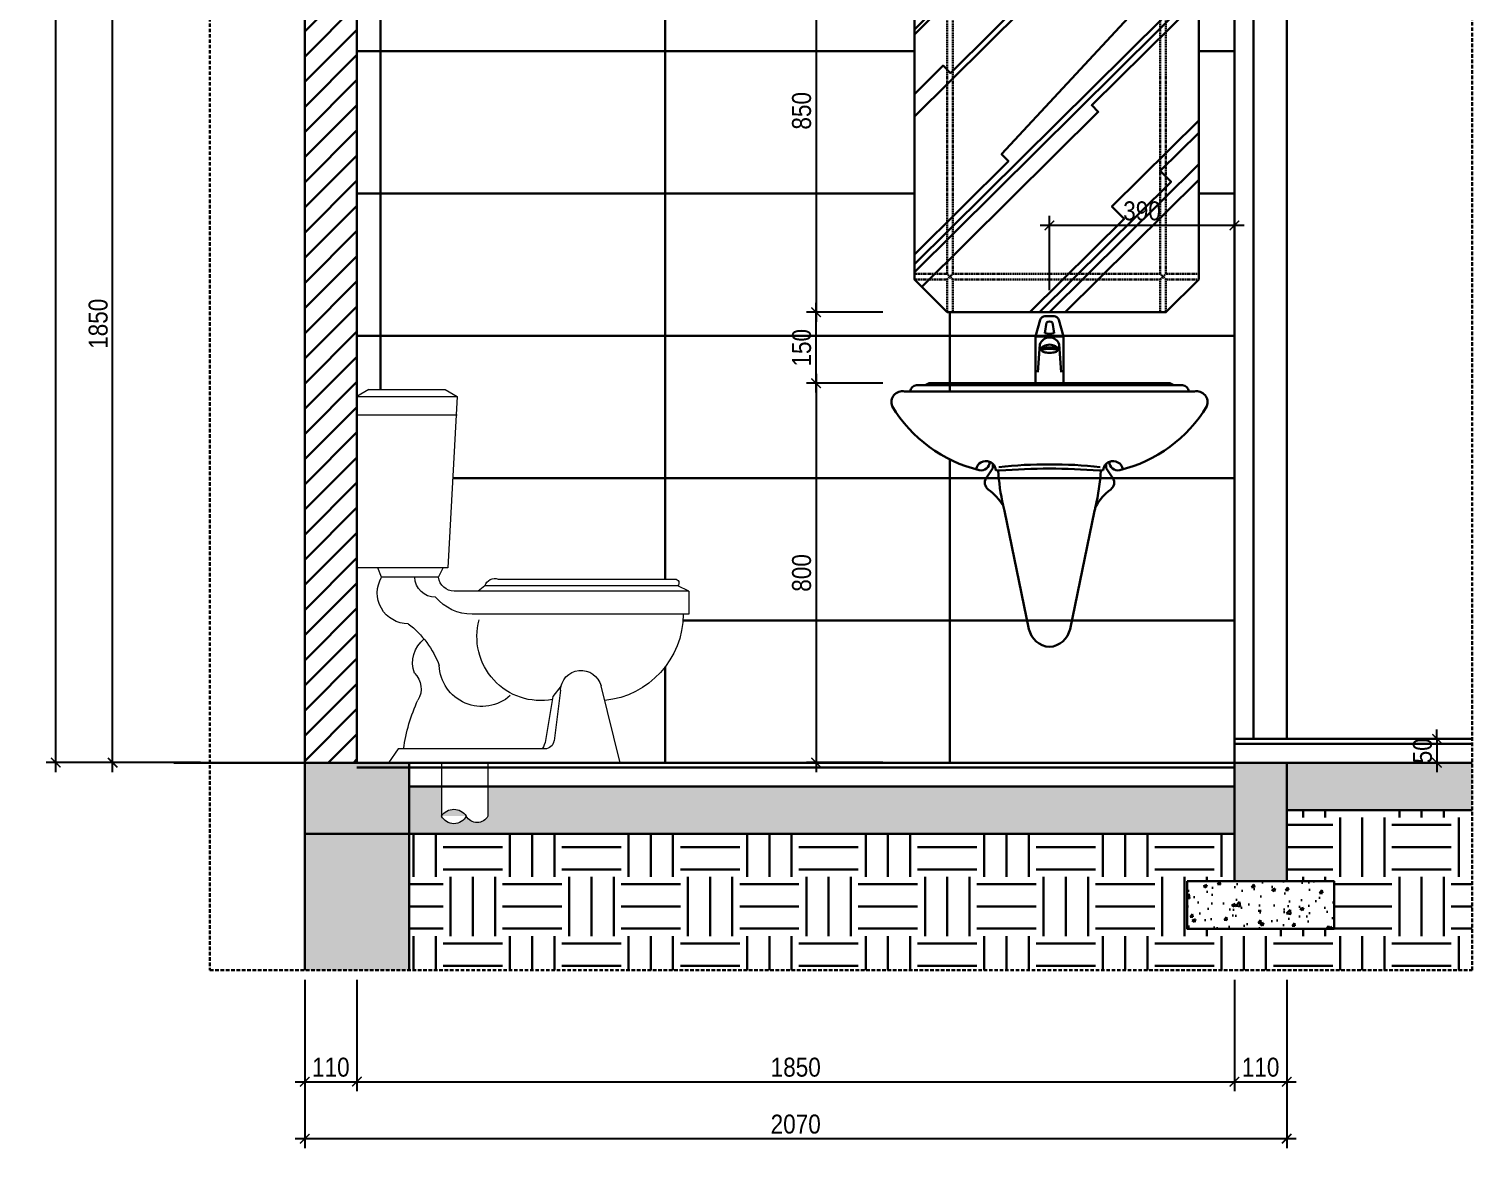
# Model space of a CAD drawing. Header units: millimetres. Extents: x -82962 to 19744, y -138000 to 4535.
# Drawn here: x -9748 to -6706, y -53873 to -51513 of the extents above; entities that cross this region are included whole.
import ezdxf

# ---------------------------------------------------------------- set-up
doc = ezdxf.new("R2010")
doc.units = ezdxf.units.MM
doc.header["$LTSCALE"] = 1000
doc.header["$MEASUREMENT"] = 0
doc.header["$PDMODE"] = 3
doc.linetypes.add('HIDDEN', pattern=[0.375, 0.25, -0.125])
doc.layers.get('0').update_dxf_attribs({"lineweight": 30})
doc.layers.get('DEFPOINTS').update_dxf_attribs({"color": 4, "lineweight": 30})
doc.layers.add('NOITHAT', color=156, linetype='Continuous', lineweight=5)
doc.layers.add('THAY', color=4, linetype='Continuous', lineweight=30)
doc.styles.add('ARIAL', font='arial.ttf', dxfattribs={"width": 0.85})
doc.dimstyles.new('DIM 1-100', dxfattribs={"dimscale": 0, "dimtxt": 2, "dimasz": 1, "dimexe": 1, "dimexo": 1, "dimgap": 0.5, "dimtad": 1, "dimdec": 4, "dimrnd": 1, "dimdsep": 46, "dimtxsty": 'ARIAL', "dimblk1": 'ARCHTICK', "dimblk2": 'ARCHTICK', "dimsah": 1, "dimcen": 2, "dimdle": 1, "dimclrd": 9, "dimclre": 9, "dimclrt": 1, "dimadec": 0, "dimazin": 0, "dimtfac": 1, "dimtdec": 4, "dimtix": 1, "dimtmove": 2, "dimatfit": 3, "dimldrblk": 'DOT', "dimfxl": 1, "dimtvp": 1, "dimtolj": 1, "dimarcsym": 0})
pattern_1 = [(50, (0, 0), (71.72602, -6.275213), [7.5, -82.5]), (355, (0, 0), (-13.87513, 75.21921), [6, -66]), (100.4514, (5.98, -0.52), (57.85094, 68.94395), [6.37402, -70.11421]), (46.1842, (0, 20), (106.7241, -16.5519), [11.25, -123.75]), (96.6356, (8.89, 18.62), (93.46627, 97.41179), [9.56103, -105.1713]), (351.1842, (0, 20), (93.4662, 97.41186), [9, -99]), (21, (10, 15), (59.690705, -40.26189), [7.5, -82.5]), (326, (10, 15), (24.33153, 72.515), [6, -66]), (71.4514, (14.974, 11.645), (84.02226, 32.25305), [6.37402, -70.11421]), (37.5, (0, 0), (1.215986, 33.289385), [0, -65.2, 0, -67, 0, -66.25]), (7.5, (0, 0), (26.306954, 39.441171), [0, -38.2, 0, -63.7, 0, -25.25]), (327.5, (-22.3, 0), (53.382244, -2.255487), [0, -25, 0, -78, 0, -103.5]), (317.5, (-32.3, 0), (58.318617, 10.0105), [0, -32.5, 0, -51.8, 0, -73.5])]

# ---------------------------------------------------------------- blocks, each defined once
blk = doc.blocks.new('_ARCHTICK')
at = {"color": 0, "linetype": 'ByBlock', "const_width": 0.15}
blk.add_lwpolyline([(-0.5, -0.5), (0.5, 0.5)], dxfattribs=at)
blk = doc.blocks.new('*D429')
at = {"layer": 'DEFPOINTS', "color": 0, "ltscale": 0.2, "transparency": 16777216}
for p in [(-9691.7, -49760.1), (-9366.8, -49760.1), (-9366.8, -53060.1)]:
    blk.add_point(p, dxfattribs=at)
at = {"layer": 'THAY', "color": 9, "lineweight": -2, "ltscale": 0.2, "transparency": 16777216}
for p, q in [((-9691.7, -53080.1), (-9691.7, -49740.1)), ((-9386.8, -49760.1), (-9711.7, -49760.1)), ((-9386.8, -53060.1), (-9711.7, -53060.1))]:
    blk.add_line(p, q, dxfattribs=at)
at = {"layer": 'THAY', "color": 9, "lineweight": -2, "ltscale": 0.2, "transparency": 16777216, "xscale": 20.00000000000004, "yscale": 20.00000000000004, "zscale": 20.00000000000004}
for p, rotation in [((-9691.7, -49760.1), 90), ((-9691.7, -53060.1), 270)]:
    blk.add_blockref('_ARCHTICK', p, dxfattribs=dict(at, rotation=rotation))
at = {"layer": 'THAY', "color": 1, "ltscale": 0.2, "transparency": 16777216, "insert": (-9722.1, -51410.1), "char_height": 40, "attachment_point": 5, "rotation": 90, "style": 'ARIAL'}
blk.add_mtext('\\A1;3300', dxfattribs=at)
blk = doc.blocks.new('_DOT')
at = {"color": 0, "linetype": 'ByBlock', "ltscale": 10}
blk.add_line((-0.5, 0), (-1, 0), dxfattribs=at)
at = {"color": 0, "linetype": 'ByBlock', "ltscale": 10, "const_width": 0.5}
blk.add_lwpolyline([(-0.25, 0, 1), (0.25, 0, 1)], format="xyb", close=True, dxfattribs=at)
blk = doc.blocks.new('WL6-F')
for p, q in [((-57.8, 643), (-57.8, 606.1)), ((1.8, 643), (-57.8, 643)), ((1.8, 608.6), (1.8, 643)), ((-44.2, 615.6), (-44.2, 612.9)), ((-11.4, 615.6), (-11.4, 612.9)), ((1.8, 544.4), (1.8, 608.6)), ((-57.8, 606.1), (-57.8, 544.4))]:
    blk.add_line(p, q)
for points in [[(-28, 685.4), (-37.6, 685.4, 0.332909), (-47.4, 678.1), (-57.7, 643)], [(-34.3, 672.2), (-38, 650.1, 0.169183)], [(-28, 685.4), (-18.3, 685.4, -0.332909), (-8.6, 678.1), (1.7, 643)], [(-21.6, 672.2), (-17.9, 650.1, -0.169183)], [(-52.5, 567.5), (-48.1, 626, -0.741267), (-7.5, 626), (-3.1, 567.5)], [(-11.4, 615.6, 0.259522), (-12.1, 616.8, 0.076064), (-16.2, 618.6, 0.036376), (-21.1, 619.5, 0.026507), (-27.8, 619.8, 0.026507), (-34.6, 619.5, 0.036376), (-39.4, 618.6, 0.076064), (-43.6, 616.8, 0.259522), (-44.2, 615.6, 0.259522)], [(-57.8, 544.4), (-281.8, 544.4), (-290.2, 540.2), (-308.4, 540.2, 0.34449), (-321.4, 526.9), (-333.6, 526.9, 0.599928), (-359.6, 496.1, 0.200332), (-176.1, 361.1, 0.496201), (-154.3, 378.8, -0.098264), (-147.4, 374.4), (-147.4, 365.3), (-161.4, 344.3, 0.401273), (-157.2, 320.5, -0.096279), (-125.6, 286.4, 0.006497), (-122.9, 275), (-71.2, 26.1, 0.336758), (-28, -11.6, 0.112208)], [(-28, 526.9), (-321.4, 526.9, 0.599928)], [(1.8, 544.4), (225.9, 544.4), (234.3, 540.2), (252.5, 540.2, -0.34449), (265.5, 526.9), (277.7, 526.9, -0.599928), (303.6, 496.1, -0.200332), (120.2, 361.1, -0.496201), (98.4, 378.8, 0.098264), (91.5, 374.4), (91.4, 365.3), (105.5, 344.3, -0.401273), (101.2, 320.5, 0.102489), (69.1, 283.9, -0.005114), (66.9, 275), (15.3, 26.1, -0.336758), (-28, -11.6, -0.112201)], [(-28, 526.9), (265.5, 526.9, -0.599928)], [(-182.8, 362.8, -0.475624), (-154.3, 378.8)], [(126.8, 362.8, 0.475624), (98.4, 378.8)], [(-136.2, 360.7, 0.041946), (-125.6, 286.4)], [(80.2, 360.4, -0.043137), (69.1, 283.9)]]:
    blk.add_lwpolyline(points, format="xyb")
blk.add_lwpolyline([(-44.2, 612.9, 0.259522), (-43.6, 611.7, 0.076064), (-39.4, 609.9, 0.036376), (-34.6, 609, 0.026507), (-27.8, 608.7, 0.026507), (-21.1, 609, 0.036376), (-16.2, 609.9, 0.076064), (-12.1, 611.7, 0.259522), (-11.4, 612.9, 0.259522), (-12.1, 614.1, 0.076064), (-16.2, 615.9, 0.036376), (-21.1, 616.8, 0.026507), (-27.8, 617.1, 0.026507), (-34.6, 616.8, 0.036376), (-39.4, 615.9, 0.076064), (-43.6, 614.1, 0.259522)], format="xyb", close=True)
at = {"color": 8}
for points in [[(-16.4, 540.2), (-290.2, 540.2, 0.372579)], [(-39.5, 540.2), (234.3, 540.2, -0.372579)], [(-147.4, 374.4, -0.180195), (-141.1, 361.1), (-132.9, 360.5, -0.012759), (-28, 364.6, 13.331979)], [(-134.8, 367.4, -0.033529), (-28, 373, -23.594719)], [(91.5, 374.4, 0.180195), (85.1, 361.1), (77, 360.5, 0.012759), (-28, 364.6, -13.331979)], [(78.8, 367.4, 0.033529), (-28, 373, 23.594719)]]:
    blk.add_lwpolyline(points, format="xyb", dxfattribs=at)
for points in [[(-28, 544.4), (-57.8, 544.4)], [(-28, 544.4), (1.8, 544.4)]]:
    blk.add_lwpolyline(points)
for centre, radius, start, end in [((-28, 662.8), 11.4, 56.062, 123.938), ((-28, 682.8), 34.2, 252.9385, 287.0615), ((-27.8, 600.8), 24.9, 31.6515, 148.3091)]:
    blk.add_arc(centre, radius, start, end)
blk = doc.blocks.new('A$C131B5457')
at = {"layer": 'NOITHAT'}
for p, q in [((25.2, 915.6), (0, 900.9)), ((25.2, 915.6), (186, 915.6)), ((186, 915.6), (211.2, 900.9)), ((0, 539.2), (0, 900.9)), ((0, 900.9), (211.2, 900.9)), ((211.2, 900.9), (191.6, 539.2)), ((0, 861.8), (211.2, 861.8)), ((191.6, 539.2), (0, 539.2)), ((52.2, 519.7), (44.4, 539.2)), ((172.2, 519.7), (52.2, 519.7)), ((172.2, 519.7), (181.5, 539.2)), ((700, 490.3), (205.2, 490.3)), ((269.7, 501.5), (255.6, 490.3)), ((676.4, 501.5), (269.7, 501.5)), ((297.9, 515.6), (670.8, 515.6)), ((700, 490.3), (676.4, 501.5)), ((700, 490.3), (700, 441.5)), ((700, 441.5), (242.9, 441.5)), ((430.4, 290.5), (413.3, 267.8)), ((429.1, 281.3), (415.5, 174.6)), ((555.2, 128.6), (514.7, 290.3)), ((413.3, 267.8), (397.6, 175.5)), ((86.9, 157.5), (66.6, 128.6)), ((396.1, 157.5), (86.9, 157.5)), ((66.6, 128.6), (555.2, 128.6)), ((178.4, 128.6), (178.4, 16)), ((276.2, 128.6), (276.2, 16))]:
    blk.add_line(p, q, dxfattribs=at)
at = {"layer": 'NOITHAT', "extrusion": (0, 0, -1)}
for centre, major_axis, start_param, end_param in [((107.9, 486.4), (45.9, 45.9), 2.350438, 4.465056), ((165.3, 520.9), (30.7, 30.7), 2.34139, 3.89798), ((205.2, 523.6), (-23.5, 23.5), 3.926991, 5.380387), ((290.9, 494.5), (15.8, 15.8), 4.249009, 5.819805), ((670.8, 507.5), (-5.79, 5.79), 0.785398, 3.165503), ((242.9, 541.6), (70.8, 70.8), 2.356194, 3.233382), ((387.1, 393.7), (94.8, 94.8), 2.167025, 4.199673), ((503.8, 442.8), (-130.2, 130.2), 2.363481, 3.826156), ((-15.8, 261.1), (143.4, 143.4), -0.126587, 0.420864), ((182.1, 339.3), (-45.7, 45.7), 5.149759, 6.399568), ((89.7, 284.3), (-32.3, 32.3), 1.549717, 2.901368), ((263.4, 336.9), (63.5, 63.5), 1.62523, 3.887576), ((472.5, 279.7), (30.7, 30.7), 3.962967, 6.822993), ((454.1, 109), (-253.8, 253.8), 5.633382, 5.933845), ((347.4, 184.1), (-36, 36), 2.525405, 2.904971), ((396.1, 177.1), (13.8, 13.8), 0.912074, 2.356194), ((204.5, -0.6), (-21.9, 21.9), 6.065981, 8.071186), ((204.5, 29.2), (-20.7, 20.7), 2.825462, 5.02852), ((253.4, 28.6), (-18.4, 18.4), 2.861783, 4.992199)]:
    blk.add_ellipse(centre, major_axis=major_axis, ratio=1, start_param=start_param, end_param=end_param, dxfattribs=at)
blk = doc.blocks.new('*D432')
at = {"layer": 'DEFPOINTS', "color": 0, "ltscale": 0.2, "transparency": 16777216}
for p in [(-7596.8, -51927.5), (-7596.8, -52084.2), (-7206.8, -52084.2)]:
    blk.add_point(p, dxfattribs=at)
at = {"layer": 'THAY', "color": 9, "lineweight": -2, "ltscale": 0.2, "transparency": 16777216}
for p, q in [((-7186.8, -51927.5), (-7616.8, -51927.5)), ((-7596.8, -52064.2), (-7596.8, -51907.5)), ((-7206.8, -52064.2), (-7206.8, -51907.5))]:
    blk.add_line(p, q, dxfattribs=at)
at = {"layer": 'THAY', "color": 9, "lineweight": -2, "ltscale": 0.2, "transparency": 16777216, "xscale": 20.00000000000004, "yscale": 20.00000000000004, "zscale": 20.00000000000004, "rotation": 180}
blk.add_blockref('_ARCHTICK', (-7596.8, -51927.5), dxfattribs=at)
at = {"layer": 'THAY', "color": 9, "lineweight": -2, "ltscale": 0.2, "transparency": 16777216, "xscale": 20.00000000000004, "yscale": 20.00000000000004, "zscale": 20.00000000000004}
blk.add_blockref('_ARCHTICK', (-7206.8, -51927.5), dxfattribs=at)
at = {"layer": 'THAY', "color": 1, "ltscale": 0.2, "transparency": 16777216, "insert": (-7401.8, -51897.1), "char_height": 40, "attachment_point": 5, "style": 'ARIAL'}
blk.add_mtext('\\A1;390', dxfattribs=at)
blk = doc.blocks.new('*D433')
at = {"layer": 'DEFPOINTS', "color": 0, "ltscale": 0.2, "transparency": 16777216}
for p in [(-9571.7, -51209.7), (-9366.8, -51209.7), (-9366.8, -53060.1)]:
    blk.add_point(p, dxfattribs=at)
at = {"layer": 'THAY', "color": 9, "lineweight": -2, "ltscale": 0.2, "transparency": 16777216}
for p, q in [((-9571.7, -53080.1), (-9571.7, -51189.7)), ((-9386.8, -51209.7), (-9591.7, -51209.7)), ((-9386.8, -53060.1), (-9591.7, -53060.1))]:
    blk.add_line(p, q, dxfattribs=at)
at = {"layer": 'THAY', "color": 9, "lineweight": -2, "ltscale": 0.2, "transparency": 16777216, "xscale": 20.00000000000004, "yscale": 20.00000000000004, "zscale": 20.00000000000004}
for p, rotation in [((-9571.7, -51209.7), 90), ((-9571.7, -53060.1), 270)]:
    blk.add_blockref('_ARCHTICK', p, dxfattribs=dict(at, rotation=rotation))
at = {"layer": 'THAY', "color": 1, "ltscale": 0.2, "transparency": 16777216, "insert": (-9602.1, -52134.9), "char_height": 40, "attachment_point": 5, "rotation": 90, "style": 'ARIAL'}
blk.add_mtext('\\A1;1850', dxfattribs=at)
blk = doc.blocks.new('*D435')
at = {"layer": 'DEFPOINTS', "color": 0, "ltscale": 0.2, "transparency": 16777216}
for p in [(-7928.4, -52260.1), (-8088.9, -53060.1), (-7928.4, -53060.1)]:
    blk.add_point(p, dxfattribs=at)
at = {"layer": 'THAY', "color": 9, "lineweight": -2, "ltscale": 0.2, "transparency": 16777216}
for p, q in [((-7948.4, -52260.1), (-8108.9, -52260.1)), ((-8088.9, -52240.1), (-8088.9, -53080.1)), ((-7948.4, -53060.1), (-8108.9, -53060.1))]:
    blk.add_line(p, q, dxfattribs=at)
at = {"layer": 'THAY', "color": 9, "lineweight": -2, "ltscale": 0.2, "transparency": 16777216, "xscale": 20.00000000000004, "yscale": 20.00000000000004, "zscale": 20.00000000000004}
for p, rotation in [((-8088.9, -52260.1), 90), ((-8088.9, -53060.1), 270)]:
    blk.add_blockref('_ARCHTICK', p, dxfattribs=dict(at, rotation=rotation))
at = {"layer": 'THAY', "color": 1, "ltscale": 0.2, "transparency": 16777216, "insert": (-8119.3, -52660.1), "char_height": 40, "attachment_point": 5, "rotation": 90, "style": 'ARIAL'}
blk.add_mtext('\\A1;800', dxfattribs=at)
blk = doc.blocks.new('*D469')
at = {"layer": 'DEFPOINTS', "color": 0, "ltscale": 0.2, "transparency": 16777216}
for p in [(-9166.8, -53497.7), (-9056.8, -53497.7), (-9056.8, -53732.7)]:
    blk.add_point(p, dxfattribs=at)
at = {"layer": 'THAY', "color": 9, "lineweight": -2, "ltscale": 0.2, "transparency": 16777216}
for p, q in [((-9166.8, -53517.7), (-9166.8, -53752.7)), ((-9056.8, -53517.7), (-9056.8, -53752.7)), ((-9186.8, -53732.7), (-9036.8, -53732.7))]:
    blk.add_line(p, q, dxfattribs=at)
at = {"layer": 'THAY', "color": 9, "lineweight": -2, "ltscale": 0.2, "transparency": 16777216, "xscale": 20.00000000000004, "yscale": 20.00000000000004, "zscale": 20.00000000000004, "rotation": 180}
blk.add_blockref('_ARCHTICK', (-9166.8, -53732.7), dxfattribs=at)
at = {"layer": 'THAY', "color": 9, "lineweight": -2, "ltscale": 0.2, "transparency": 16777216, "xscale": 20.00000000000004, "yscale": 20.00000000000004, "zscale": 20.00000000000004}
blk.add_blockref('_ARCHTICK', (-9056.8, -53732.7), dxfattribs=at)
at = {"layer": 'THAY', "color": 1, "ltscale": 0.2, "transparency": 16777216, "insert": (-9111.8, -53702.3), "char_height": 40, "attachment_point": 5, "style": 'ARIAL'}
blk.add_mtext('\\A1;110', dxfattribs=at)
blk = doc.blocks.new('*D470')
at = {"layer": 'DEFPOINTS', "color": 0, "ltscale": 0.2, "transparency": 16777216}
for p in [(-9056.8, -53497.7), (-7206.8, -53497.7), (-7206.8, -53732.7)]:
    blk.add_point(p, dxfattribs=at)
at = {"layer": 'THAY', "color": 9, "lineweight": -2, "ltscale": 0.2, "transparency": 16777216}
for p, q in [((-9056.8, -53517.7), (-9056.8, -53752.7)), ((-7206.8, -53517.7), (-7206.8, -53752.7)), ((-9076.8, -53732.7), (-7186.8, -53732.7))]:
    blk.add_line(p, q, dxfattribs=at)
at = {"layer": 'THAY', "color": 9, "lineweight": -2, "ltscale": 0.2, "transparency": 16777216, "xscale": 20.00000000000004, "yscale": 20.00000000000004, "zscale": 20.00000000000004, "rotation": 180}
blk.add_blockref('_ARCHTICK', (-9056.8, -53732.7), dxfattribs=at)
at = {"layer": 'THAY', "color": 9, "lineweight": -2, "ltscale": 0.2, "transparency": 16777216, "xscale": 20.00000000000004, "yscale": 20.00000000000004, "zscale": 20.00000000000004}
blk.add_blockref('_ARCHTICK', (-7206.8, -53732.7), dxfattribs=at)
at = {"layer": 'THAY', "color": 1, "ltscale": 0.2, "transparency": 16777216, "insert": (-8131.8, -53702.3), "char_height": 40, "attachment_point": 5, "style": 'ARIAL'}
blk.add_mtext('\\A1;1850', dxfattribs=at)
blk = doc.blocks.new('*D471')
at = {"layer": 'DEFPOINTS', "color": 0, "ltscale": 0.2, "transparency": 16777216}
for p in [(-7206.8, -53497.7), (-7096.8, -53497.7), (-7096.8, -53732.7)]:
    blk.add_point(p, dxfattribs=at)
at = {"layer": 'THAY', "color": 9, "lineweight": -2, "ltscale": 0.2, "transparency": 16777216}
for p, q in [((-7206.8, -53517.7), (-7206.8, -53752.7)), ((-7096.8, -53517.7), (-7096.8, -53752.7)), ((-7226.8, -53732.7), (-7076.8, -53732.7))]:
    blk.add_line(p, q, dxfattribs=at)
at = {"layer": 'THAY', "color": 9, "lineweight": -2, "ltscale": 0.2, "transparency": 16777216, "xscale": 20.00000000000004, "yscale": 20.00000000000004, "zscale": 20.00000000000004, "rotation": 180}
blk.add_blockref('_ARCHTICK', (-7206.8, -53732.7), dxfattribs=at)
at = {"layer": 'THAY', "color": 9, "lineweight": -2, "ltscale": 0.2, "transparency": 16777216, "xscale": 20.00000000000004, "yscale": 20.00000000000004, "zscale": 20.00000000000004}
blk.add_blockref('_ARCHTICK', (-7096.8, -53732.7), dxfattribs=at)
at = {"layer": 'THAY', "color": 1, "ltscale": 0.2, "transparency": 16777216, "insert": (-7151.8, -53702.3), "char_height": 40, "attachment_point": 5, "style": 'ARIAL'}
blk.add_mtext('\\A1;110', dxfattribs=at)
blk = doc.blocks.new('*D472')
at = {"layer": 'DEFPOINTS', "color": 0, "ltscale": 0.2, "transparency": 16777216}
for p in [(-9166.8, -53497.7), (-7096.8, -53497.7), (-7096.8, -53852.7)]:
    blk.add_point(p, dxfattribs=at)
at = {"layer": 'THAY', "color": 9, "lineweight": -2, "ltscale": 0.2, "transparency": 16777216}
for p, q in [((-9166.8, -53517.7), (-9166.8, -53872.7)), ((-7096.8, -53517.7), (-7096.8, -53872.7)), ((-9186.8, -53852.7), (-7076.8, -53852.7))]:
    blk.add_line(p, q, dxfattribs=at)
at = {"layer": 'THAY', "color": 9, "lineweight": -2, "ltscale": 0.2, "transparency": 16777216, "xscale": 20.00000000000004, "yscale": 20.00000000000004, "zscale": 20.00000000000004, "rotation": 180}
blk.add_blockref('_ARCHTICK', (-9166.8, -53852.7), dxfattribs=at)
at = {"layer": 'THAY', "color": 9, "lineweight": -2, "ltscale": 0.2, "transparency": 16777216, "xscale": 20.00000000000004, "yscale": 20.00000000000004, "zscale": 20.00000000000004}
blk.add_blockref('_ARCHTICK', (-7096.8, -53852.7), dxfattribs=at)
at = {"layer": 'THAY', "color": 1, "ltscale": 0.2, "transparency": 16777216, "insert": (-8131.8, -53822.3), "char_height": 40, "attachment_point": 5, "style": 'ARIAL'}
blk.add_mtext('\\A1;2070', dxfattribs=at)
blk = doc.blocks.new('*D474')
at = {"layer": 'DEFPOINTS', "color": 0, "ltscale": 0.2, "transparency": 16777216}
for p in [(-6956.4, -53010.1), (-6956.4, -53060.1), (-6780, -53060.1)]:
    blk.add_point(p, dxfattribs=at)
at = {"layer": 'THAY', "color": 9, "lineweight": -2, "ltscale": 0.2, "transparency": 16777216}
for p, q in [((-6780, -53010.1), (-6780, -52990.1)), ((-6936.4, -53010.1), (-6760, -53010.1)), ((-6780, -53010.1), (-6780, -53060.1)), ((-6936.4, -53060.1), (-6760, -53060.1)), ((-6780, -53060.1), (-6780, -53080.1))]:
    blk.add_line(p, q, dxfattribs=at)
at = {"layer": 'THAY', "color": 9, "lineweight": -2, "ltscale": 0.2, "transparency": 16777216, "xscale": 20.00000000000004, "yscale": 20.00000000000004, "zscale": 20.00000000000004}
for p, rotation in [((-6780, -53010.1), 270), ((-6780, -53060.1), 90)]:
    blk.add_blockref('_ARCHTICK', p, dxfattribs=dict(at, rotation=rotation))
at = {"layer": 'THAY', "color": 1, "ltscale": 0.2, "transparency": 16777216, "insert": (-6810.4, -53035.1), "char_height": 40, "attachment_point": 5, "rotation": 90, "style": 'ARIAL'}
blk.add_mtext('\\A1;50', dxfattribs=at)
blk = doc.blocks.new('GUONG CARO')
at = {"color": 8, "linetype": 'HIDDEN', "ltscale": 0.01}
for p, q in [((-230.6, 849.6), (-230.6, 780.4)), ((-218.7, 849.6), (-218.7, 780.4)), ((218.7, 850.5), (218.7, 780.4)), ((230.6, 849.6), (230.6, 780.4)), ((-230.6, 780.4), (-299.7, 780.4)), ((218.7, 780.4), (-299.7, 780.4)), ((-230.6, 768.5), (-299.7, 768.5)), ((-218.7, 768.5), (-230.6, 780.4)), ((-230.6, 768.5), (-218.7, 780.4)), ((-230.6, 768.5), (-230.6, 81)), ((218.7, 768.5), (-218.7, 768.5)), ((-218.7, 768.5), (-218.7, 81)), ((218.7, 768.5), (230.6, 780.4)), ((230.6, 768.5), (218.7, 780.4)), ((218.7, 768.5), (218.7, 81)), ((299.7, 780.4), (230.6, 780.4)), ((299.7, 768.5), (230.6, 768.5)), ((230.6, 768.5), (230.6, 81)), ((-230.6, 81), (-299.7, 81)), ((-230.6, 69.2), (-299.7, 69.2)), ((-230.6, 69.2), (-218.7, 81)), ((-218.7, 69.2), (-230.6, 81)), ((-230.6, 69.2), (-230.6, 0)), ((218.7, 81), (-218.7, 81)), ((-218.7, 69.2), (-218.7, 0)), ((218.7, 69.2), (-218.7, 69.2)), ((230.6, 69.2), (218.7, 81)), ((218.7, 69.2), (230.6, 81)), ((218.7, 69.2), (218.7, 0)), ((299.7, 81), (230.6, 81)), ((230.6, 69.2), (230.6, 0)), ((299.7, 69.2), (230.6, 69.2))]:
    blk.add_line(p, q, dxfattribs=at)
at = {"color": 250}
for points in [[(-299.7, 585.5), (-33.7, 849.6)], [(-299.7, 596), (-161.2, 733.4), (-174.7, 747.1), (-71.4, 849.6)], [(-299.7, 616.7), (-249.4, 666.7), (-262.6, 679.9), (-91.6, 849.6)], [(-299.7, 412.5), (-71.2, 639.3), (-60.2, 628.3), (162.9, 849.6)], [(-299.7, 459.9), (-239, 520.2), (-223.4, 504.4), (124.5, 849.6)], [(-299.7, 121.9), (-101.4, 318.7), (-115.8, 333.1), (299.2, 780.9)], [(-299.7, 101.3), (299.7, 696.1)], [(-299.7, 84.7), (299.7, 679.6)], [(-283.9, 53.3), (88, 422.4), (74.2, 436.3), (299.7, 660.1)], [(-56.1, 0), (142.3, 196.9), (116.6, 222.7), (299.7, 404.4)], [(-35.6, 0), (241.6, 275.1), (218.8, 298), (299.7, 378.3)], [(-14.8, 0), (299.7, 312.1)], [(18.4, 0), (299.7, 279.2)]]:
    blk.add_lwpolyline(points, dxfattribs=at)
blk.add_lwpolyline([(-230.6, 0), (230.6, 0), (299.7, 69.2), (299.7, 780.4), (230.6, 849.6), (-230.6, 849.6), (-299.7, 780.4), (-299.7, 69.2)], close=True)
blk = doc.blocks.new('*D478')
at = {"layer": 'DEFPOINTS', "color": 0, "ltscale": 0.2, "transparency": 16777216}
for p in [(-7928.4, -51261.1), (-8088.9, -52110.6), (-7928.4, -52110.6)]:
    blk.add_point(p, dxfattribs=at)
at = {"layer": 'THAY', "color": 9, "lineweight": -2, "ltscale": 0.2, "transparency": 16777216}
for p, q in [((-7948.4, -51261.1), (-8108.9, -51261.1)), ((-8088.9, -51241.1), (-8088.9, -52130.6)), ((-7948.4, -52110.6), (-8108.9, -52110.6))]:
    blk.add_line(p, q, dxfattribs=at)
at = {"layer": 'THAY', "color": 9, "lineweight": -2, "ltscale": 0.2, "transparency": 16777216, "xscale": 20.00000000000004, "yscale": 20.00000000000004, "zscale": 20.00000000000004}
for p, rotation in [((-8088.9, -51261.1), 90), ((-8088.9, -52110.6), 270)]:
    blk.add_blockref('_ARCHTICK', p, dxfattribs=dict(at, rotation=rotation))
at = {"layer": 'THAY', "color": 1, "ltscale": 0.2, "transparency": 16777216, "insert": (-8119.3, -51685.9), "char_height": 40, "attachment_point": 5, "rotation": 90, "style": 'ARIAL'}
blk.add_mtext('\\A1;850', dxfattribs=at)
blk = doc.blocks.new('*D479')
at = {"layer": 'DEFPOINTS', "color": 0, "ltscale": 0.2, "transparency": 16777216}
for p in [(-8088.9, -52110.6), (-7928.4, -52110.6), (-7928.4, -52260.1)]:
    blk.add_point(p, dxfattribs=at)
at = {"layer": 'THAY', "color": 9, "lineweight": -2, "ltscale": 0.2, "transparency": 16777216}
for p, q in [((-7948.4, -52110.6), (-8108.9, -52110.6)), ((-8088.9, -52280.1), (-8088.9, -52090.6)), ((-7948.4, -52260.1), (-8108.9, -52260.1))]:
    blk.add_line(p, q, dxfattribs=at)
at = {"layer": 'THAY', "color": 9, "lineweight": -2, "ltscale": 0.2, "transparency": 16777216, "xscale": 20.00000000000004, "yscale": 20.00000000000004, "zscale": 20.00000000000004}
for p, rotation in [((-8088.9, -52110.6), 90), ((-8088.9, -52260.1), 270)]:
    blk.add_blockref('_ARCHTICK', p, dxfattribs=dict(at, rotation=rotation))
at = {"layer": 'THAY', "color": 1, "ltscale": 0.2, "transparency": 16777216, "insert": (-8119.3, -52185.4), "char_height": 40, "attachment_point": 5, "rotation": 90, "style": 'ARIAL'}
blk.add_mtext('\\A1;150', dxfattribs=at)

msp = doc.modelspace()

# ---------------------------------------------------------------- hatches: boundary and pattern name
at = {"layer": 'THAY', "ltscale": 0.2}
h = msp.add_hatch(dxfattribs=at)
h.set_pattern_fill('ANSI31', color=256, scale=300, style=0)
h.set_pattern_definition([(45, (0, 5589.857), (-26.516504, 26.516504), [])])
h.paths.add_polyline_path([(-9056.83591, -51212.70825, -0.0184987974), (-9166.83591, -51225.00798), (-9166.83591, -53060.14267), (-9056.83591, -53060.14267)])
h = msp.add_hatch(color=256, dxfattribs=at)
h.paths.add_polyline_path([(-8946.83591, -53210.14267), (-9166.83591, -53210.14267), (-9166.83591, -53497.65609), (-8946.83591, -53497.65609)])
h.paths.add_polyline_path([(-8946.83591, -53060.14267), (-8990.20486, -53060.14267), (-9056.83591, -53060.14267), (-9166.83591, -53060.14267), (-9166.83591, -53210.14267), (-8946.83591, -53210.14267)])
h.paths.add_polyline_path([(-7096.83591, -53060.14267), (-7206.83591, -53060.14267), (-7206.83591, -53310.14267), (-7096.83591, -53310.14267)])
h.paths.add_polyline_path([(-6760.61392, -52069.32786), (-6760.61392, -51849.41518), (-6904.86357, -51849.41518), (-6904.86357, -52069.32786)], flags=9)
h = msp.add_hatch(dxfattribs=at)
h.set_pattern_fill('AR-CONC', color=256, scale=10, style=0, double=1)
h.set_pattern_definition(pattern_1)
h.paths.add_polyline_path([(-6705.90233, -53060.14267), (-7096.83591, -53060.14267), (-7096.83591, -53160.14267), (-6705.90233, -53160.14267)])
edge = h.paths.add_edge_path()
edge.add_line((-7206.83591, -53110.14267), (-8780.64212, -53110.14267))
edge.add_line((-8780.64212, -53110.14267), (-8780.64212, -53172.73322))
edge.add_ellipse((-8803.45621, -53160.10378), major_axis=(-18.43889, 18.43889), ratio=1, start_angle=73.96806612, end_angle=196.03193388, ccw=False)
edge.add_ellipse((-8852.33889, -53159.5153), major_axis=(20.66743, 20.66743), ratio=1, start_angle=161.88702133, end_angle=288.11297867, ccw=False)
edge.add_ellipse((-8852.33889, -53189.37602), major_axis=(-21.86955, 21.86955), ratio=1, start_angle=-102.44488892, end_angle=12.44488892)
edge.add_line((-8878.40748, -53172.73322), (-8878.40748, -53110.14267))
edge.add_line((-8878.40748, -53110.14267), (-8946.83591, -53110.14267))
edge.add_line((-8946.83591, -53110.14267), (-8946.83591, -53210.14267))
edge.add_line((-8946.83591, -53210.14267), (-7206.83591, -53210.14267))
edge.add_line((-7206.83591, -53210.14267), (-7206.83591, -53110.14267))
h = msp.add_hatch(dxfattribs=at)
h.set_pattern_fill('EARTH', color=256, scale=500, style=0)
h.set_pattern_definition([(0, (0, 5589.86), (125, 125), [125, -125]), (0, (0, 5636.73), (125, 125), [125, -125]), (0, (0, 5683.61), (125, 125), [125, -125]), (90, (15.62, 5699.23), (-125, 125), [125, -125]), (90, (62.5, 5699.23), (-125, 125), [125, -125]), (90, (109.38, 5699.23), (-125, 125), [125, -125])])
h.paths.add_polyline_path([(-6705.90233, -53160.14267), (-7096.83591, -53160.14267), (-7096.83591, -53310.14267), (-6996.83591, -53310.14267), (-6996.83591, -53410.14267), (-7306.83591, -53410.14267), (-7306.83591, -53310.14267), (-7206.83591, -53310.14267), (-7206.83591, -53210.14267), (-8946.83591, -53210.14267), (-8946.83591, -53497.65609), (-6705.90233, -53497.65609)])
h = msp.add_hatch(dxfattribs=at)
h.set_pattern_fill('AR-CONC', color=256, scale=10, style=0, double=1)
h.set_pattern_definition(pattern_1)
h.paths.add_polyline_path([(-6996.83591, -53310.14267), (-7306.83591, -53310.14267), (-7306.83591, -53410.14267), (-6996.83591, -53410.14267)])

# ---------------------------------------------------------------- linework, layer by layer
at = {"layer": 'THAY', "ltscale": 0.5}
for p, q in [((-9166.83591, -53329.49785), (-9166.83591, -49431.51158)), ((-7206.83591, -53060.14267), (-7206.83591, -53010.14267))]:
    msp.add_line(p, q, dxfattribs=at)
at = {"layer": 'THAY', "linetype": 'Continuous'}
for p, q in [((-9166.83591, -50110.14267), (-9166.83591, -53210.14267)), ((-9056.83591, -53060.14267), (-9056.83591, -51212.70825)), ((-9056.83591, -51906.33267), (-9056.83591, -51862.22102))]:
    msp.add_line(p, q, dxfattribs=at)
at = {"layer": 'THAY', "ltscale": 0.2}
for p, q in [((-7206.83591, -50960.14267), (-7206.83591, -53010.14267)), ((-7166.83591, -50970.14267), (-7166.83591, -53010.14267)), ((-7096.83591, -50970.14267), (-7096.83591, -53010.14267))]:
    msp.add_line(p, q, dxfattribs=at)
at = {"layer": 'THAY', "linetype": 'HIDDEN', "ltscale": 0.03}
msp.add_lwpolyline([(-6705.90233, -53497.65609), (-6705.90233, -49431.51158), (-9366.83591, -49431.51158), (-9366.83591, -53497.65609)], close=True, dxfattribs=at)
at = {"layer": 'THAY', "ltscale": 0.2}
for points in [[(-8406.83591, -50949.40208), (-8406.83591, -52673.10354)], [(-7806.83591, -52110.63468), (-7806.83591, -52277.63468)], [(-7806.83591, -52420.82225), (-7806.83591, -53060.14267)], [(-8406.83591, -52858.03471), (-8406.83591, -53060.14267)], [(-6705.90233, -53060.14267), (-7206.83591, -53060.14267)], [(-8946.83591, -53110.14267), (-7206.83591, -53110.14267)], [(-6705.90233, -53160.14267), (-7096.83591, -53160.14267)], [(-9166.83591, -53497.65609), (-9166.83591, -53210.14267), (-8946.83591, -53210.14267), (-8946.83591, -53497.65609)], [(-8946.83591, -53210.14267), (-7206.83591, -53210.14267)]]:
    msp.add_lwpolyline(points, dxfattribs=at)
at = {"layer": 'THAY', "ltscale": 0.5}
for points in [[(-9006.83591, -51204.36789), (-9006.83591, -52273.13149)], [(-9056.83591, -51560.14267), (-7881.74208, -51560.14267)], [(-7282.24477, -51560.14267), (-7206.83591, -51560.14267)], [(-9056.83591, -51860.14267), (-7881.74208, -51860.14267)], [(-7282.24477, -51860.14267), (-7206.83591, -51860.14267)], [(-9056.83591, -52160.14267), (-7206.83591, -52160.14267)], [(-8854.97875, -52460.14267), (-7206.83591, -52460.14267)], [(-8369.35724, -52760.14267), (-7206.83591, -52760.14267)], [(-7206.83591, -53010.14267), (-6705.90233, -53010.14267)], [(-7206.83591, -53020.14267), (-6705.90233, -53020.14267)], [(-9056.83591, -53060.14267), (-7206.83591, -53060.14267)], [(-9056.83591, -53070.14267), (-7206.83591, -53070.14267)]]:
    msp.add_lwpolyline(points, dxfattribs=at)
at = {"layer": 'THAY', "ltscale": 0.01}
msp.add_lwpolyline([(-9442.66736, -53060.14267), (-6705.90233, -53060.14267)], dxfattribs=at)
at = {"layer": 'THAY', "ltscale": 0.2}
for points in [[(-9166.83591, -53060.14267), (-8946.83591, -53060.14267), (-8946.83591, -53210.14267), (-9166.83591, -53210.14267)], [(-7206.83591, -53310.14267), (-7096.83591, -53310.14267), (-7096.83591, -53060.14267), (-7206.83591, -53060.14267)], [(-7306.83591, -53310.14267), (-6996.83591, -53310.14267), (-6996.83591, -53410.14267), (-7306.83591, -53410.14267)]]:
    msp.add_lwpolyline(points, close=True, dxfattribs=at)

# ---------------------------------------------------------------- block references
at = {"layer": 'THAY', "color": 251}
for name, p in [('GUONG CARO', (-7581.99343, -52110.63468)), ('WL6-F', (-7568.87023, -52804.55617))]:
    msp.add_blockref(name, p, dxfattribs=at)
at = {"layer": 'THAY'}
msp.add_blockref('A$C131B5457', (-9056.83601, -53188.74355), dxfattribs=at)

# ---------------------------------------------------------------- dimensions: what is measured, and where the dimension line sits
at = {"layer": 'THAY', "ltscale": 0.2}
for base, p1, p2, picture, middle in [((-9691.66109, -49760.14267), (-9366.83591, -53060.14267), (-9366.83591, -49760.14267), '*D429', (-9722.09765, -51410.14267)), ((-9571.66109, -51209.70825), (-9366.83591, -53060.14267), (-9366.83591, -51209.70825), '*D433', (-9602.084, -52134.92546)), ((-8088.88464, -52110.63468), (-7928.42891, -51261.07536), (-7928.42891, -52110.63468), '*D478', (-8119.30756, -51685.85502)), ((-8088.88464, -52110.63468), (-7928.42891, -52260.14267), (-7928.42891, -52110.63468), '*D479', (-8119.30756, -52185.38867)), ((-8088.88464, -53060.14267), (-7928.42891, -52260.14267), (-7928.42891, -53060.14267), '*D435', (-8119.30756, -52660.14267)), ((-6780, -53060.14267), (-6956.36912, -53010.14267), (-6956.36912, -53060.14267), '*D474', (-6810.42292, -53035.14267))]:
    dim = msp.add_linear_dim(base=base, p1=p1, p2=p2, angle=90, dimstyle='DIM 1-100', override={"dimscale": 20}, dxfattribs=at)
    dim.commit()
    dim.dimension.update_dxf_attribs({"geometry": picture, "text_midpoint": middle})
for base, p1, p2, picture, middle in [((-7596.83591, -51927.5473), (-7206.83591, -52084.15602), (-7596.83591, -52084.15602), '*D432', (-7401.83591, -51897.11074)), ((-9056.83591, -53732.73798), (-9166.83591, -53497.65609), (-9056.83591, -53497.65609), '*D469', (-9111.83591, -53702.31506)), ((-7096.83591, -53852.73798), (-9166.83591, -53497.65609), (-7096.83591, -53497.65609), '*D472', (-8131.83591, -53822.31506)), ((-7206.83591, -53732.73798), (-9056.83591, -53497.65609), (-7206.83591, -53497.65609), '*D470', (-8131.83591, -53702.31506)), ((-7096.83591, -53732.73798), (-7206.83591, -53497.65609), (-7096.83591, -53497.65609), '*D471', (-7151.83591, -53702.31506))]:
    dim = msp.add_linear_dim(base=base, p1=p1, p2=p2, dimstyle='DIM 1-100', override={"dimscale": 20}, dxfattribs=at)
    dim.commit()
    dim.dimension.update_dxf_attribs({"geometry": picture, "text_midpoint": middle})

doc.saveas('drawing.dxf')
